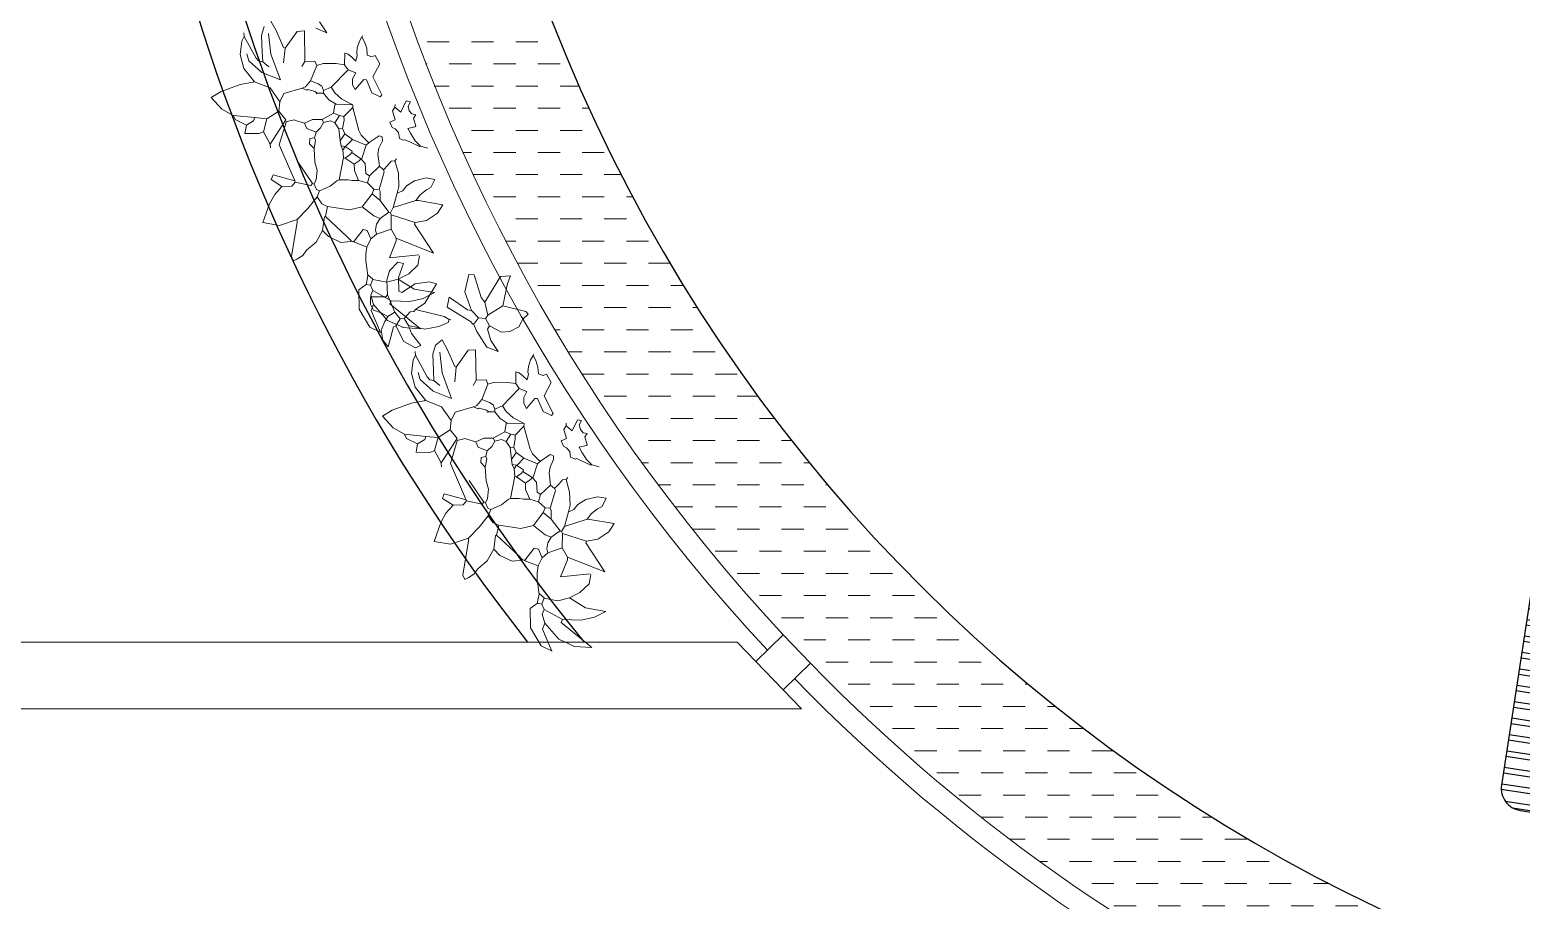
# Model space of a CAD drawing. Header units: millimetres. Extents: x 217.8 to 250.3, y 155.3 to 171.1.
# Drawn here: x 239.216 to 242.581, y 158.628 to 160.592 of the extents above; entities that cross this region are included whole.
import ezdxf

# ---------------------------------------------------------------- set-up
doc = ezdxf.new("R2010")
doc.units = ezdxf.units.MM
for name, color, linetype, lineweight in [('ACQUA', 151, 'Continuous', 20), ('MURATURA_sezioni', 5, 'Continuous', 18), ('PORTE_infissi', 252, 'Continuous', 5), ('VERDE_giardino', 74, 'Continuous', 9), ('VETRATE', 171, 'Continuous', 9)]:
    doc.layers.add(name, color=color, linetype=linetype, lineweight=lineweight)
doc.layers.add('ARREDI_attrezzature', color=175, linetype='Continuous')
doc.layers.add('PROIEZIONI', color=145, linetype='Continuous')

msp = doc.modelspace()

# ---------------------------------------------------------------- hatches: boundary and pattern name
at = {"layer": 'ACQUA'}
h = msp.add_hatch(dxfattribs=at)
h.set_pattern_fill('DASH', color=256, scale=0.4, style=0)
h.set_pattern_definition([(0, (358.711986, -43.13463), (0.05, 0.05), [0.05, -0.05])])
h.paths.add_polyline_path([(244.3418, 165.9229), (244.3418, 165.6204, -0.174446), (246.5631, 164.4613), (246.7837, 164.6645, 0.17708)])
h.paths.add_polyline_path([(243.3257, 165.9208, 2.20923), (247.8419, 161.9543), (247.5419, 161.9543, -2.193796), (243.3257, 165.6181)])
at = {"layer": 'ARREDI_attrezzature'}
h = msp.add_hatch(dxfattribs=at)
h.set_pattern_fill('ANSI32', color=256, scale=0.1, angle=143.2235, style=0)
h.set_pattern_definition([(351.2990546, (-123.014824, -326.874886), (-0.0056728924, -0.0370684272), []), (351.2990546, (-123.000576, -326.86442), (-0.0056728924, -0.0370684272), [])])
h.paths.add_polyline_path([(243.5063, 159.2742), (243.4263, 158.7515, -0.414214), (243.3693, 158.7096), (242.5785, 158.8307, -0.414214), (242.5366, 158.8876), (242.6166, 159.4103)])

# ---------------------------------------------------------------- linework, layer by layer
msp.add_lwpolyline([(242.5785, 158.8307), (243.3693, 158.7096, 0.414214), (243.4263, 158.7515), (243.7137, 160.6296, 0.414214), (243.6719, 160.6866), (242.8811, 160.8076, 0.414214), (242.8241, 160.7658), (242.5366, 158.8876, 0.414214)], format="xyb", close=True, dxfattribs=at)
at = {"layer": 'MURATURA_sezioni'}
for p, q in [((240.8116, 159.2102), (238.9131, 159.2102)), ((240.8116, 159.2102), (240.9572, 159.0602)), ((240.9572, 159.0602), (238.9131, 159.0602))]:
    msp.add_line(p, q, dxfattribs=at)
at = {"layer": 'PORTE_infissi', "color": 2}
msp.add_lwpolyline([(240.8537, 159.1668), (240.9158, 159.227), (240.9776, 159.1633), (240.9155, 159.1031)], dxfattribs=at)
at = {"layer": 'PROIEZIONI'}
for radius, end in [(4.45, 218.0722), (4.35, 219.1114), (3.7, 0)]:
    msp.add_arc((243.8419, 161.9543), radius, 42.6531, end, dxfattribs=at)
at = {"layer": 'VERDE_giardino'}
for p, q in [((239.7385, 160.5798), (239.7444, 160.5996)), ((239.7712, 160.591), (239.7594, 160.6119)), ((239.788, 160.552), (239.7712, 160.591)), ((239.886, 160.5854), (239.8608, 160.5957)), ((239.8697, 160.6103), (239.886, 160.5854)), ((239.6902, 160.5368), (239.6942, 160.5664)), ((239.6942, 160.5664), (239.6992, 160.5773)), ((239.6992, 160.5773), (239.6985, 160.5856)), ((239.6992, 160.5773), (239.7261, 160.5282)), ((239.74, 160.5429), (239.7385, 160.5798)), ((239.7544, 160.5842), (239.7598, 160.5372)), ((239.7915, 160.5506), (239.8186, 160.5883)), ((239.8353, 160.5897), (239.8186, 160.5883)), ((239.8361, 160.5208), (239.8353, 160.5897)), ((239.9593, 160.5668), (239.9543, 160.5514)), ((239.9652, 160.5764), (239.9593, 160.5668)), ((239.9652, 160.5764), (239.9666, 160.5798)), ((239.971, 160.5655), (239.9652, 160.5764)), ((239.9758, 160.5505), (239.971, 160.5655)), ((239.6986, 160.5048), (239.6902, 160.5368)), ((239.7102, 160.5223), (239.7052, 160.5384)), ((239.7261, 160.5282), (239.7317, 160.522)), ((239.7411, 160.5202), (239.74, 160.5429)), ((239.7598, 160.5372), (239.781, 160.4794)), ((239.7915, 160.5506), (239.788, 160.552)), ((239.7915, 160.5506), (239.7884, 160.5175)), ((239.926, 160.5133), (239.9263, 160.5394)), ((239.9337, 160.5372), (239.9263, 160.5394)), ((239.9421, 160.5307), (239.9337, 160.5372)), ((239.9514, 160.5213), (239.9421, 160.5307)), ((239.9545, 160.5342), (239.9514, 160.5213)), ((239.9543, 160.5514), (239.9534, 160.5393)), ((239.9534, 160.5393), (239.9545, 160.5342)), ((239.9771, 160.5353), (239.9758, 160.5505)), ((239.9876, 160.5311), (239.9771, 160.5353)), ((239.9949, 160.5343), (239.9876, 160.5311)), ((239.9949, 160.5343), (240.0057, 160.5158)), ((239.6986, 160.5048), (239.723, 160.4749)), ((239.7394, 160.4961), (239.7102, 160.5223)), ((239.7317, 160.522), (239.7411, 160.5202)), ((239.781, 160.4794), (239.7394, 160.4961)), ((239.7411, 160.5202), (239.7547, 160.5088)), ((239.8361, 160.5208), (239.8295, 160.5093)), ((239.8361, 160.5208), (239.8588, 160.5218)), ((239.8491, 160.4772), (239.863, 160.5121)), ((239.8588, 160.5218), (239.863, 160.5121)), ((239.8777, 160.5163), (239.863, 160.5121)), ((239.9067, 160.516), (239.8777, 160.5163)), ((239.8958, 160.4627), (239.9337, 160.5021)), ((239.926, 160.5133), (239.9067, 160.516)), ((239.926, 160.5133), (239.9337, 160.5021)), ((239.9337, 160.5021), (239.9511, 160.4952)), ((239.9511, 160.4952), (239.9438, 160.4816)), ((240.0057, 160.5158), (239.9897, 160.4859)), ((239.6471, 160.4533), (239.6902, 160.4692)), ((239.6902, 160.4692), (239.723, 160.4749)), ((239.723, 160.4749), (239.7206, 160.4739)), ((239.723, 160.4749), (239.7579, 160.4611)), ((239.7579, 160.4611), (239.7799, 160.4301)), ((239.8303, 160.4605), (239.7892, 160.4486)), ((239.8303, 160.4605), (239.8376, 160.4636)), ((239.8303, 160.4605), (239.8408, 160.4563)), ((239.8376, 160.4636), (239.8491, 160.4772)), ((239.8408, 160.4563), (239.8432, 160.4574)), ((239.8432, 160.4574), (239.8596, 160.4529)), ((239.8491, 160.4772), (239.8665, 160.4703)), ((239.8665, 160.4703), (239.8745, 160.4651)), ((239.8745, 160.4651), (239.8787, 160.4554)), ((239.8787, 160.4554), (239.8958, 160.4627)), ((239.904, 160.4501), (239.8958, 160.4627)), ((239.9438, 160.4816), (239.9439, 160.4684)), ((239.9439, 160.4684), (239.9501, 160.4572)), ((239.9501, 160.4572), (239.9692, 160.4799)), ((239.9692, 160.4799), (239.9751, 160.4796)), ((239.9751, 160.4796), (239.9877, 160.4503)), ((239.9897, 160.4859), (240.01, 160.4455)), ((239.6251, 160.4398), (239.6471, 160.4533)), ((239.6491, 160.413), (239.6251, 160.4398)), ((239.7799, 160.4301), (239.7775, 160.4089)), ((239.7799, 160.4301), (239.7892, 160.4486)), ((239.8596, 160.4529), (239.8641, 160.4491)), ((239.8617, 160.448), (239.8641, 160.4491)), ((239.8641, 160.4491), (239.8784, 160.4494)), ((239.8784, 160.4494), (239.8787, 160.4554)), ((239.8784, 160.4494), (239.8906, 160.4345)), ((239.8906, 160.4345), (239.9066, 160.4241)), ((239.9007, 160.4042), (239.9042, 160.423)), ((239.9197, 160.4357), (239.904, 160.4501)), ((239.9042, 160.423), (239.9066, 160.4241)), ((239.9066, 160.4241), (239.9446, 160.4231)), ((239.9446, 160.4231), (239.9197, 160.4357)), ((239.9442, 160.4172), (239.9446, 160.4231)), ((239.9877, 160.4503), (240.0062, 160.441)), ((240.0062, 160.441), (240.01, 160.4455)), ((240.0397, 160.4236), (240.0393, 160.4177)), ((240.0529, 160.4062), (240.0651, 160.4317)), ((240.0651, 160.4317), (240.0745, 160.4299)), ((240.0692, 160.4203), (240.0745, 160.4299)), ((239.6746, 160.3989), (239.6491, 160.413)), ((239.7232, 160.3942), (239.6746, 160.3989)), ((239.679, 160.3896), (239.6748, 160.3993)), ((239.7044, 160.3774), (239.679, 160.3896)), ((239.7204, 160.3872), (239.7232, 160.3942)), ((239.7232, 160.3942), (239.7503, 160.3914)), ((239.7427, 160.3622), (239.7503, 160.3914)), ((239.7503, 160.3914), (239.7775, 160.4089)), ((239.7578, 160.334), (239.7934, 160.3889)), ((239.7775, 160.4089), (239.7934, 160.3889)), ((239.7963, 160.3852), (239.812, 160.3891)), ((239.812, 160.3891), (239.8155, 160.3877)), ((239.8353, 160.3818), (239.8536, 160.3897)), ((239.8536, 160.3897), (239.875, 160.3902)), ((239.875, 160.3902), (239.9007, 160.4042)), ((239.8781, 160.3829), (239.875, 160.3902)), ((239.9007, 160.4042), (239.9147, 160.3987)), ((239.9043, 160.3826), (239.9147, 160.3987)), ((239.9147, 160.3987), (239.9241, 160.3969)), ((239.9213, 160.3698), (239.9248, 160.3886)), ((239.9241, 160.3969), (239.9442, 160.4172)), ((239.9248, 160.3886), (239.9241, 160.3969)), ((239.9442, 160.4172), (239.9579, 160.3653)), ((240.0279, 160.3839), (240.0401, 160.3891)), ((240.0341, 160.4097), (240.0393, 160.4177)), ((240.0401, 160.3891), (240.0341, 160.4097)), ((240.0393, 160.4177), (240.0529, 160.4062)), ((240.0717, 160.4096), (240.0692, 160.4203)), ((240.0779, 160.4024), (240.0717, 160.4096)), ((240.087, 160.4007), (240.0779, 160.4024)), ((240.0818, 160.3927), (240.087, 160.4007)), ((240.0867, 160.3746), (240.0818, 160.3927)), ((239.7044, 160.3774), (239.7009, 160.3586)), ((239.7009, 160.3586), (239.733, 160.358)), ((239.7044, 160.3774), (239.7204, 160.3872)), ((239.733, 160.358), (239.7427, 160.3622)), ((239.7427, 160.3622), (239.7578, 160.334)), ((239.7939, 160.3842), (239.7786, 160.3325)), ((239.7963, 160.3852), (239.7939, 160.3842)), ((239.8155, 160.3877), (239.8353, 160.3818)), ((239.8353, 160.3818), (239.8406, 160.3696)), ((239.8406, 160.3696), (239.8615, 160.3613)), ((239.8584, 160.3484), (239.8615, 160.3613)), ((239.8615, 160.3613), (239.8716, 160.3714)), ((239.8716, 160.3714), (239.8781, 160.3829)), ((239.8781, 160.3829), (239.8938, 160.3868)), ((239.8938, 160.3868), (239.9043, 160.3826)), ((239.9043, 160.3826), (239.913, 160.3691)), ((239.913, 160.3691), (239.9213, 160.3698)), ((239.9162, 160.3416), (239.913, 160.3691)), ((239.9162, 160.3416), (239.9266, 160.3576)), ((239.9266, 160.3576), (239.9213, 160.3698)), ((239.9266, 160.3576), (239.9437, 160.3447)), ((239.9579, 160.3653), (239.9636, 160.3547)), ((240.0331, 160.3717), (240.0279, 160.3839)), ((240.0403, 160.3685), (240.0331, 160.3717)), ((240.0475, 160.3602), (240.0403, 160.3685)), ((240.0495, 160.347), (240.0475, 160.3602)), ((240.0686, 160.3697), (240.0843, 160.3735)), ((240.075, 160.3587), (240.0686, 160.3697)), ((240.0853, 160.342), (240.075, 160.3587)), ((240.0843, 160.3735), (240.0867, 160.3746)), ((239.7578, 160.334), (239.7585, 160.3256)), ((239.7786, 160.3325), (239.8126, 160.2536)), ((239.8469, 160.3348), (239.8476, 160.3467)), ((239.857, 160.3247), (239.8469, 160.3348)), ((239.8476, 160.3467), (239.8584, 160.3484)), ((239.857, 160.3247), (239.8605, 160.3436)), ((239.8588, 160.2938), (239.857, 160.3247)), ((239.8605, 160.3436), (239.8584, 160.3484)), ((239.9179, 160.3308), (239.9162, 160.3416)), ((239.9179, 160.3308), (239.9273, 160.329)), ((239.9221, 160.321), (239.9179, 160.3308)), ((239.9221, 160.321), (239.9273, 160.329)), ((239.9273, 160.329), (239.9298, 160.3301)), ((239.9273, 160.329), (239.9434, 160.3186)), ((239.9298, 160.3301), (239.9437, 160.3447)), ((239.9437, 160.3447), (239.975, 160.3323)), ((239.9636, 160.3547), (239.9808, 160.3374)), ((239.965, 160.3019), (239.975, 160.3323)), ((239.975, 160.3323), (239.9813, 160.3378)), ((239.9813, 160.3378), (240.0036, 160.3532)), ((240.0033, 160.3249), (240.0011, 160.3121)), ((240.0112, 160.3421), (240.0033, 160.3249)), ((240.0036, 160.3532), (240.0105, 160.3504)), ((240.0105, 160.3504), (240.0112, 160.3421)), ((240.0565, 160.3442), (240.0495, 160.347)), ((240.0565, 160.3442), (240.06, 160.3429)), ((240.06, 160.3429), (240.0624, 160.3439)), ((240.0624, 160.3439), (240.0729, 160.3397)), ((240.0729, 160.3397), (240.0948, 160.329)), ((240.0973, 160.33), (240.0853, 160.342)), ((240.0948, 160.329), (240.0973, 160.33)), ((240.0973, 160.33), (240.1136, 160.3255)), ((239.8537, 160.2453), (239.8208, 160.2947)), ((239.8588, 160.2938), (239.8641, 160.2749)), ((239.9135, 160.2538), (239.9235, 160.3043)), ((239.9235, 160.3043), (239.9221, 160.321)), ((239.9235, 160.3043), (239.927, 160.3029)), ((239.927, 160.3029), (239.9382, 160.3106)), ((239.927, 160.3029), (239.9476, 160.2887)), ((239.9382, 160.3106), (239.942, 160.3151)), ((239.9434, 160.3186), (239.942, 160.3151)), ((239.942, 160.3151), (239.9626, 160.3009)), ((239.9476, 160.2887), (239.9587, 160.2964)), ((239.948, 160.2744), (239.9476, 160.2887)), ((239.9587, 160.2964), (239.9626, 160.3009)), ((239.9626, 160.3009), (239.965, 160.3019)), ((239.9626, 160.3009), (239.9727, 160.2908)), ((239.9727, 160.2908), (239.9738, 160.2682)), ((240.0011, 160.3121), (240.0044, 160.2843)), ((240.0235, 160.2867), (240.0312, 160.2958)), ((240.0312, 160.2958), (240.0395, 160.2965)), ((240.0395, 160.2965), (240.0433, 160.301)), ((240.0473, 160.2684), (240.0395, 160.2965)), ((240.0406, 160.2941), (240.0395, 160.2965)), ((239.7603, 160.2542), (239.7645, 160.2647)), ((239.7844, 160.2386), (239.7603, 160.2542)), ((239.7645, 160.2647), (239.8136, 160.2512)), ((239.862, 160.2541), (239.8572, 160.244)), ((239.8641, 160.2749), (239.862, 160.2541)), ((239.9087, 160.2517), (239.9135, 160.2538)), ((239.9135, 160.2538), (239.9337, 160.2538)), ((239.9337, 160.2538), (239.9431, 160.2521)), ((239.9574, 160.2525), (239.948, 160.2744)), ((239.9738, 160.2682), (239.9818, 160.263)), ((239.9773, 160.2466), (239.9818, 160.263)), ((239.9818, 160.263), (240.0044, 160.2843)), ((240.0038, 160.232), (240.0155, 160.2717)), ((240.0044, 160.2843), (240.0134, 160.2766)), ((240.0134, 160.2766), (240.0235, 160.2867)), ((240.0155, 160.2717), (240.0134, 160.2766)), ((240.0482, 160.2387), (240.0473, 160.2684)), ((240.1102, 160.258), (240.0839, 160.2516)), ((240.1298, 160.2545), (240.1102, 160.258)), ((240.1298, 160.2545), (240.1204, 160.2361)), ((239.7564, 160.1994), (239.7682, 160.2204)), ((239.7682, 160.2204), (239.7844, 160.2386)), ((239.7844, 160.2386), (239.807, 160.2397)), ((239.807, 160.2397), (239.8147, 160.2488)), ((239.8136, 160.2512), (239.8126, 160.2536)), ((239.8147, 160.2488), (239.8136, 160.2512)), ((239.8147, 160.2488), (239.8498, 160.2408)), ((239.8498, 160.2408), (239.8537, 160.2453)), ((239.8537, 160.2453), (239.8572, 160.244)), ((239.8572, 160.244), (239.8624, 160.2318)), ((239.8624, 160.2318), (239.8694, 160.229)), ((239.8638, 160.2151), (239.8694, 160.229)), ((239.8694, 160.229), (239.8937, 160.2395)), ((239.8937, 160.2395), (239.9087, 160.2517)), ((239.9431, 160.2521), (239.9574, 160.2525)), ((239.9574, 160.2525), (239.9773, 160.2466)), ((239.9659, 160.1926), (239.9878, 160.2222)), ((239.9773, 160.2466), (239.9919, 160.2327)), ((239.9878, 160.2222), (239.9919, 160.2327)), ((239.9878, 160.2222), (240.0059, 160.207)), ((239.9919, 160.2327), (240.0038, 160.232)), ((240.0059, 160.2272), (240.0038, 160.232)), ((240.0059, 160.207), (240.0059, 160.2272)), ((240.0359, 160.191), (240.0449, 160.2237)), ((240.0449, 160.2237), (240.0482, 160.2387)), ((240.0449, 160.2237), (240.0473, 160.2248)), ((240.0571, 160.229), (240.0473, 160.2248)), ((240.066, 160.2404), (240.0571, 160.229)), ((240.0839, 160.2516), (240.066, 160.2404)), ((240.0965, 160.22), (240.1104, 160.2309)), ((240.1104, 160.2309), (240.1204, 160.2361)), ((239.7413, 160.1571), (239.7564, 160.1994)), ((239.8429, 160.1889), (239.8193, 160.1642)), ((239.8638, 160.2151), (239.8429, 160.1889)), ((239.8743, 160.1998), (239.8638, 160.2151)), ((239.8875, 160.1935), (239.8743, 160.1998)), ((239.8827, 160.1712), (239.8875, 160.1935)), ((239.8875, 160.1935), (239.937, 160.1859)), ((239.937, 160.1859), (239.9659, 160.1926)), ((239.9659, 160.1926), (239.992, 160.1721)), ((240.0059, 160.207), (240.0258, 160.1809)), ((240.0293, 160.1795), (240.0359, 160.191)), ((240.0359, 160.191), (240.0867, 160.2071)), ((240.0867, 160.2071), (240.0965, 160.22)), ((240.0867, 160.2071), (240.0926, 160.2068)), ((240.0926, 160.2068), (240.1476, 160.1975)), ((240.1476, 160.1975), (240.1355, 160.1786)), ((239.7788, 160.1507), (239.7413, 160.1571)), ((239.8193, 160.1642), (239.7788, 160.1507)), ((239.8062, 160.0806), (239.819, 160.1582)), ((239.819, 160.1582), (239.8193, 160.1642)), ((239.8761, 160.1395), (239.8803, 160.1702)), ((239.8803, 160.1702), (239.8827, 160.1712)), ((239.8827, 160.1712), (239.9312, 160.1257)), ((239.992, 160.1721), (240.006, 160.1666)), ((239.9983, 160.1537), (239.9956, 160.1406)), ((240.006, 160.1666), (239.9983, 160.1537)), ((240.006, 160.1666), (240.0258, 160.1809)), ((240.0258, 160.1809), (240.0293, 160.1795)), ((240.0314, 160.1746), (240.0293, 160.1795)), ((240.0307, 160.1426), (240.0314, 160.1746)), ((240.0314, 160.1746), (240.085, 160.1573)), ((240.0836, 160.1538), (240.085, 160.1573)), ((240.1267, 160.0882), (240.0836, 160.1538)), ((240.1107, 160.162), (240.085, 160.1573)), ((240.1355, 160.1786), (240.1107, 160.162)), ((239.8616, 160.113), (239.8761, 160.1395)), ((239.8896, 160.1255), (239.8761, 160.1395)), ((239.9175, 160.1123), (239.8896, 160.1255)), ((239.9312, 160.1257), (239.9413, 160.1156)), ((239.9472, 160.1153), (239.9677, 160.1414)), ((239.9677, 160.1414), (239.9771, 160.1397)), ((239.9761, 160.1017), (239.9855, 160.1202)), ((239.9771, 160.1397), (239.9855, 160.1202)), ((239.9855, 160.1202), (239.998, 160.1314)), ((239.9956, 160.1406), (239.998, 160.1314)), ((239.998, 160.1314), (240.0307, 160.1426)), ((240.0307, 160.1426), (240.0426, 160.1217)), ((240.0423, 160.1158), (240.0426, 160.1217)), ((240.0426, 160.1217), (240.1267, 160.0882)), ((239.8403, 160.0952), (239.8314, 160.0832)), ((239.8403, 160.0952), (239.8616, 160.113)), ((239.9472, 160.1153), (239.9175, 160.1123)), ((239.9448, 160.1142), (239.9472, 160.1153)), ((239.9448, 160.1142), (239.9761, 160.1017)), ((239.9741, 160.0864), (239.9738, 160.0706)), ((239.9761, 160.1017), (239.9741, 160.0864)), ((240.027, 160.0775), (240.0423, 160.1158)), ((239.8104, 160.0708), (239.8062, 160.0806)), ((239.8183, 160.0749), (239.8104, 160.0708)), ((239.8314, 160.0832), (239.8183, 160.0749)), ((239.9738, 160.0706), (239.9786, 160.0376)), ((240.0938, 160.0841), (240.027, 160.0775)), ((240.0459, 160.0678), (240.0271, 160.0482)), ((240.0588, 160.0646), (240.0459, 160.0678)), ((240.0475, 160.0331), (240.0588, 160.0646)), ((240.0706, 160.0417), (240.091, 160.0611)), ((240.091, 160.0611), (240.0953, 160.082)), ((239.9786, 160.0376), (239.9743, 160.0167)), ((239.9783, 160.0394), (239.9898, 160.0297)), ((239.9898, 160.0297), (239.9843, 160.0157)), ((240.021, 160.023), (239.9895, 160.029)), ((240.0271, 160.0482), (240.021, 160.027)), ((240.047, 160.0295), (240.021, 160.023)), ((240.021, 160.027), (240.0227, 159.9942)), ((240.047, 160.0295), (240.0706, 160.0417)), ((240.0833, 160.007), (240.047, 160.0295)), ((240.0481, 160.0023), (240.0475, 160.0331)), ((240.0855, 160.019), (240.0551, 159.9995)), ((240.1171, 160.0233), (240.0855, 160.019)), ((240.1071, 159.9753), (240.1334, 160.0188)), ((240.1334, 160.0188), (240.1171, 160.0233)), ((240.1971, 160.0013), (240.2065, 160.04)), ((240.2065, 160.04), (240.2183, 160.0393)), ((240.2183, 160.0393), (240.2344, 159.9885)), ((240.2421, 159.9773), (240.2775, 160.0359)), ((240.2775, 160.0359), (240.3002, 160.037)), ((240.2832, 159.969), (240.2932, 160.0196)), ((240.2932, 160.0196), (240.3002, 160.037)), ((239.9583, 160.0055), (239.9749, 160.0175)), ((239.9583, 160.0055), (239.9587, 159.9618)), ((239.9749, 160.0175), (239.9843, 160.0157)), ((239.9895, 160.0036), (239.9843, 160.0157)), ((239.9844, 159.9893), (240.0189, 159.9897)), ((239.9844, 159.9893), (239.9846, 159.9729)), ((239.9854, 159.9931), (239.9895, 160.0036)), ((239.9913, 159.9726), (239.9854, 159.9931)), ((239.9895, 160.0036), (240.031, 159.981)), ((240.0189, 159.9897), (240.0227, 159.9942)), ((240.0395, 159.9553), (240.0227, 159.9942)), ((240.0481, 160.0023), (240.0551, 159.9995)), ((240.0731, 159.9793), (240.1034, 159.986)), ((240.1288, 159.9991), (240.0833, 160.007)), ((240.1034, 159.986), (240.1288, 159.9991)), ((240.1572, 159.9667), (240.162, 159.989)), ((240.162, 159.989), (240.2031, 159.9606)), ((240.2125, 159.9588), (240.1971, 160.0013)), ((240.2344, 159.9885), (240.2421, 159.9773)), ((239.9587, 159.9618), (239.9827, 159.9214)), ((239.9846, 159.9729), (239.9915, 159.9599)), ((239.9858, 159.9586), (239.9913, 159.9726)), ((240.007, 159.9095), (239.9858, 159.9586)), ((240.0228, 159.9365), (239.9913, 159.9726)), ((239.9915, 159.9599), (240.0085, 159.9535)), ((240.0085, 159.9535), (240.0235, 159.9455)), ((240.0235, 159.9455), (240.0395, 159.9553)), ((240.031, 159.981), (240.0282, 159.974)), ((240.0282, 159.974), (240.0971, 159.9178)), ((240.031, 159.981), (240.0731, 159.9793)), ((240.0395, 159.9553), (240.0517, 159.9403)), ((240.0601, 159.941), (240.074, 159.9557)), ((240.074, 159.9557), (240.0823, 159.9564)), ((240.0823, 159.9564), (240.0862, 159.9609)), ((240.0862, 159.9609), (240.1071, 159.9753)), ((240.0862, 159.9609), (240.1506, 159.9454)), ((240.1572, 159.9667), (240.2122, 159.9327)), ((240.2031, 159.9606), (240.2125, 159.9588)), ((240.2125, 159.9588), (240.2282, 159.9425)), ((240.2488, 159.9484), (240.2421, 159.9773)), ((240.2488, 159.9484), (240.2832, 159.969)), ((240.2832, 159.969), (240.3348, 159.9566)), ((240.3348, 159.9566), (240.3403, 159.9503)), ((239.9827, 159.9214), (240.008, 159.909)), ((240.0169, 159.934), (240.0084, 159.9142)), ((240.0235, 159.9455), (240.0169, 159.934)), ((240.0586, 159.9202), (240.0228, 159.9365)), ((240.0243, 159.8765), (240.0364, 159.9222)), ((240.0364, 159.9222), (240.0413, 159.9243)), ((240.0413, 159.9243), (240.0517, 159.9403)), ((240.0413, 159.9243), (240.0595, 159.8888)), ((240.0517, 159.9403), (240.0601, 159.941)), ((240.0572, 159.9201), (240.0971, 159.9178)), ((240.0601, 159.941), (240.0699, 159.925)), ((240.0699, 159.925), (240.1072, 159.917)), ((240.0699, 159.925), (240.077, 159.9066)), ((240.1072, 159.917), (240.1383, 159.9224)), ((240.1383, 159.9224), (240.1593, 159.9318)), ((240.1506, 159.9454), (240.1621, 159.9388)), ((240.1593, 159.9318), (240.1621, 159.9388)), ((240.1621, 159.9388), (240.1656, 159.9374)), ((240.2133, 159.9303), (240.2122, 159.9327)), ((240.2133, 159.9303), (240.2168, 159.9289)), ((240.2143, 159.9278), (240.2133, 159.9303)), ((240.2143, 159.9278), (240.2168, 159.9289)), ((240.2168, 159.9289), (240.2192, 159.9299)), ((240.2168, 159.9289), (240.2241, 159.9118)), ((240.2192, 159.9299), (240.2282, 159.9425)), ((240.2282, 159.9425), (240.2436, 159.9404)), ((240.2436, 159.9404), (240.2488, 159.9484)), ((240.2436, 159.9404), (240.2533, 159.9244)), ((240.2481, 159.9164), (240.2533, 159.9244)), ((240.2533, 159.9244), (240.2798, 159.9098)), ((240.2986, 159.9118), (240.3192, 159.922)), ((240.3192, 159.922), (240.3278, 159.9392)), ((240.3278, 159.9392), (240.3403, 159.9503)), ((240.0084, 159.9142), (240.0124, 159.892)), ((240.0124, 159.892), (240.0243, 159.8765)), ((240.0595, 159.8888), (240.086, 159.8742)), ((240.077, 159.9066), (240.0981, 159.8795)), ((240.1458, 159.8925), (240.1308, 159.8803)), ((240.1577, 159.8717), (240.1458, 159.8925)), ((240.2472, 159.8764), (240.2241, 159.9118)), ((240.2562, 159.891), (240.2481, 159.9164)), ((240.2562, 159.891), (240.2725, 159.866)), ((240.2798, 159.9098), (240.2986, 159.9118)), ((240.0806, 159.8471), (240.0856, 159.858)), ((240.0856, 159.858), (240.0849, 159.8663)), ((240.0856, 159.858), (240.1125, 159.8089)), ((240.086, 159.8742), (240.0981, 159.8795)), ((240.125, 159.8605), (240.1308, 159.8803)), ((240.1264, 159.8236), (240.125, 159.8605)), ((240.1408, 159.8649), (240.1463, 159.8179)), ((240.1744, 159.8327), (240.1577, 159.8717)), ((240.1779, 159.8313), (240.205, 159.869)), ((240.2217, 159.8704), (240.205, 159.869)), ((240.2226, 159.8014), (240.2217, 159.8704)), ((240.2725, 159.866), (240.2472, 159.8764)), ((240.3517, 159.857), (240.3458, 159.8475)), ((240.3517, 159.857), (240.353, 159.8605)), ((240.3574, 159.8462), (240.3517, 159.857)), ((240.0767, 159.8175), (240.0806, 159.8471)), ((240.085, 159.7855), (240.0767, 159.8175)), ((240.0967, 159.803), (240.0916, 159.819)), ((240.1275, 159.8009), (240.1264, 159.8236)), ((240.1463, 159.8179), (240.1675, 159.7601)), ((240.1779, 159.8313), (240.1744, 159.8327)), ((240.1779, 159.8313), (240.1749, 159.7982)), ((240.3124, 159.7939), (240.3127, 159.8201)), ((240.3202, 159.8179), (240.3127, 159.8201)), ((240.3285, 159.8114), (240.3202, 159.8179)), ((240.3407, 159.8321), (240.3398, 159.82)), ((240.3398, 159.82), (240.3409, 159.8149)), ((240.3458, 159.8475), (240.3407, 159.8321)), ((240.3622, 159.8312), (240.3574, 159.8462)), ((240.3636, 159.816), (240.3622, 159.8312)), ((240.085, 159.7855), (240.1095, 159.7556)), ((240.1258, 159.7768), (240.0967, 159.803)), ((240.1125, 159.8089), (240.1181, 159.8027)), ((240.1181, 159.8027), (240.1275, 159.8009)), ((240.1275, 159.8009), (240.1411, 159.7895)), ((240.2226, 159.8014), (240.216, 159.7899)), ((240.2226, 159.8014), (240.2452, 159.8025)), ((240.2355, 159.7579), (240.2494, 159.7928)), ((240.2452, 159.8025), (240.2494, 159.7928)), ((240.2642, 159.797), (240.2494, 159.7928)), ((240.2932, 159.7967), (240.2642, 159.797)), ((240.2822, 159.7434), (240.3201, 159.7828)), ((240.3124, 159.7939), (240.2932, 159.7967)), ((240.3124, 159.7939), (240.3201, 159.7828)), ((240.3201, 159.7828), (240.3375, 159.7759)), ((240.3378, 159.802), (240.3285, 159.8114)), ((240.3409, 159.8149), (240.3378, 159.802)), ((240.374, 159.8118), (240.3636, 159.816)), ((240.3813, 159.815), (240.374, 159.8118)), ((240.3921, 159.7965), (240.3762, 159.7665)), ((240.3813, 159.815), (240.3921, 159.7965)), ((240.0335, 159.734), (240.0766, 159.7499)), ((240.0766, 159.7499), (240.1095, 159.7556)), ((240.1095, 159.7556), (240.107, 159.7546)), ((240.1095, 159.7556), (240.1443, 159.7418)), ((240.1675, 159.7601), (240.1258, 159.7768)), ((240.224, 159.7443), (240.2355, 159.7579)), ((240.2355, 159.7579), (240.2529, 159.751)), ((240.2529, 159.751), (240.261, 159.7458)), ((240.3375, 159.7759), (240.3302, 159.7623)), ((240.3302, 159.7623), (240.3303, 159.7491)), ((240.3303, 159.7491), (240.3365, 159.7379)), ((240.3365, 159.7379), (240.3556, 159.7606)), ((240.3556, 159.7606), (240.3616, 159.7602)), ((240.3616, 159.7602), (240.3742, 159.731)), ((240.3762, 159.7665), (240.3964, 159.7262)), ((240.0115, 159.7205), (240.0335, 159.734)), ((240.0355, 159.6937), (240.0115, 159.7205)), ((240.1443, 159.7418), (240.1663, 159.7108)), ((240.1663, 159.7108), (240.1757, 159.7293)), ((240.2167, 159.7412), (240.1757, 159.7293)), ((240.2167, 159.7412), (240.224, 159.7443)), ((240.2167, 159.7412), (240.2272, 159.737)), ((240.2272, 159.737), (240.2296, 159.7381)), ((240.2296, 159.7381), (240.246, 159.7336)), ((240.246, 159.7336), (240.2505, 159.7298)), ((240.2481, 159.7287), (240.2505, 159.7298)), ((240.2505, 159.7298), (240.2648, 159.7301)), ((240.261, 159.7458), (240.2652, 159.7361)), ((240.2648, 159.7301), (240.2652, 159.7361)), ((240.2648, 159.7301), (240.277, 159.7152)), ((240.2652, 159.7361), (240.2822, 159.7434)), ((240.2904, 159.7308), (240.2822, 159.7434)), ((240.3061, 159.7164), (240.2904, 159.7308)), ((240.331, 159.7038), (240.3061, 159.7164)), ((240.3742, 159.731), (240.3926, 159.7217)), ((240.3926, 159.7217), (240.3964, 159.7262)), ((240.0611, 159.6796), (240.0355, 159.6937)), ((240.1368, 159.6721), (240.1639, 159.6896)), ((240.1663, 159.7108), (240.1639, 159.6896)), ((240.1639, 159.6896), (240.1798, 159.6696)), ((240.2614, 159.6709), (240.2872, 159.6849)), ((240.277, 159.7152), (240.2931, 159.7048)), ((240.2872, 159.6849), (240.2906, 159.7037)), ((240.2872, 159.6849), (240.3011, 159.6794)), ((240.2906, 159.7037), (240.2931, 159.7048)), ((240.2931, 159.7048), (240.331, 159.7038)), ((240.3105, 159.6776), (240.3307, 159.6979)), ((240.3307, 159.6979), (240.331, 159.7038)), ((240.3307, 159.6979), (240.3444, 159.646)), ((240.4205, 159.6904), (240.4257, 159.6984)), ((240.4265, 159.6698), (240.4205, 159.6904)), ((240.4261, 159.7043), (240.4257, 159.6984)), ((240.4257, 159.6984), (240.4393, 159.6869)), ((240.4393, 159.6869), (240.4515, 159.7124)), ((240.4515, 159.7124), (240.4609, 159.7106)), ((240.4556, 159.701), (240.4609, 159.7106)), ((240.4582, 159.6903), (240.4556, 159.701)), ((240.4644, 159.6831), (240.4582, 159.6903)), ((240.4735, 159.6814), (240.4644, 159.6831)), ((240.1096, 159.6748), (240.0611, 159.6796)), ((240.0654, 159.6702), (240.0612, 159.68)), ((240.0908, 159.6581), (240.0654, 159.6702)), ((240.0908, 159.6581), (240.0874, 159.6393)), ((240.0908, 159.6581), (240.1068, 159.6679)), ((240.1068, 159.6679), (240.1096, 159.6748)), ((240.1096, 159.6748), (240.1368, 159.6721)), ((240.1292, 159.6428), (240.1368, 159.6721)), ((240.1442, 159.6147), (240.1798, 159.6696)), ((240.1803, 159.6649), (240.165, 159.6132)), ((240.1828, 159.6659), (240.1803, 159.6649)), ((240.1828, 159.6659), (240.1984, 159.6698)), ((240.1984, 159.6698), (240.2019, 159.6684)), ((240.2019, 159.6684), (240.2218, 159.6625)), ((240.2218, 159.6625), (240.24, 159.6704)), ((240.2218, 159.6625), (240.227, 159.6503)), ((240.227, 159.6503), (240.2479, 159.642)), ((240.24, 159.6704), (240.2614, 159.6709)), ((240.2479, 159.642), (240.258, 159.6521)), ((240.258, 159.6521), (240.2646, 159.6636)), ((240.2646, 159.6636), (240.2614, 159.6709)), ((240.2646, 159.6636), (240.2802, 159.6675)), ((240.2802, 159.6675), (240.2907, 159.6633)), ((240.2907, 159.6633), (240.3011, 159.6794)), ((240.2907, 159.6633), (240.2994, 159.6498)), ((240.2994, 159.6498), (240.3078, 159.6505)), ((240.3026, 159.6223), (240.2994, 159.6498)), ((240.3011, 159.6794), (240.3105, 159.6776)), ((240.3078, 159.6505), (240.3112, 159.6693)), ((240.313, 159.6383), (240.3078, 159.6505)), ((240.3112, 159.6693), (240.3105, 159.6776)), ((240.4143, 159.6646), (240.4265, 159.6698)), ((240.4196, 159.6524), (240.4143, 159.6646)), ((240.4268, 159.6492), (240.4196, 159.6524)), ((240.4339, 159.6409), (240.4268, 159.6492)), ((240.4551, 159.6504), (240.4707, 159.6542)), ((240.4615, 159.6394), (240.4551, 159.6504)), ((240.4683, 159.6734), (240.4735, 159.6814)), ((240.4732, 159.6553), (240.4683, 159.6734)), ((240.4707, 159.6542), (240.4732, 159.6553)), ((240.0874, 159.6393), (240.1194, 159.6386)), ((240.1194, 159.6386), (240.1292, 159.6428)), ((240.1292, 159.6428), (240.1442, 159.6147)), ((240.1442, 159.6147), (240.1449, 159.6063)), ((240.2333, 159.6155), (240.234, 159.6274)), ((240.2434, 159.6054), (240.2333, 159.6155)), ((240.234, 159.6274), (240.2448, 159.6291)), ((240.2434, 159.6054), (240.2469, 159.6242)), ((240.2448, 159.6291), (240.2479, 159.642)), ((240.2469, 159.6242), (240.2448, 159.6291)), ((240.3026, 159.6223), (240.313, 159.6383)), ((240.3044, 159.6115), (240.3026, 159.6223)), ((240.313, 159.6383), (240.3301, 159.6254)), ((240.3162, 159.6108), (240.3301, 159.6254)), ((240.3301, 159.6254), (240.3615, 159.613)), ((240.3444, 159.646), (240.35, 159.6354)), ((240.35, 159.6354), (240.3673, 159.6181)), ((240.3615, 159.613), (240.3677, 159.6185)), ((240.3677, 159.6185), (240.39, 159.6339)), ((240.3977, 159.6228), (240.3897, 159.6056)), ((240.39, 159.6339), (240.397, 159.6311)), ((240.397, 159.6311), (240.3977, 159.6228)), ((240.436, 159.6277), (240.4339, 159.6409)), ((240.4429, 159.6249), (240.436, 159.6277)), ((240.4429, 159.6249), (240.4464, 159.6235)), ((240.4464, 159.6235), (240.4489, 159.6246)), ((240.4489, 159.6246), (240.4593, 159.6204)), ((240.4593, 159.6204), (240.4813, 159.6097)), ((240.4718, 159.6227), (240.4615, 159.6394)), ((240.4837, 159.6107), (240.4718, 159.6227)), ((240.165, 159.6132), (240.199, 159.5343)), ((240.2452, 159.5744), (240.2434, 159.6054)), ((240.3, 159.5345), (240.31, 159.585)), ((240.3044, 159.6115), (240.3138, 159.6097)), ((240.3086, 159.6017), (240.3044, 159.6115)), ((240.3086, 159.6017), (240.3138, 159.6097)), ((240.31, 159.585), (240.3086, 159.6017)), ((240.31, 159.585), (240.3135, 159.5836)), ((240.3135, 159.5836), (240.3246, 159.5913)), ((240.3135, 159.5836), (240.334, 159.5694)), ((240.3138, 159.6097), (240.3162, 159.6108)), ((240.3138, 159.6097), (240.3298, 159.5993)), ((240.3246, 159.5913), (240.3284, 159.5958)), ((240.3298, 159.5993), (240.3284, 159.5958)), ((240.3284, 159.5958), (240.349, 159.5816)), ((240.3452, 159.5771), (240.349, 159.5816)), ((240.349, 159.5816), (240.3514, 159.5826)), ((240.349, 159.5816), (240.3591, 159.5715)), ((240.3514, 159.5826), (240.3615, 159.613)), ((240.3897, 159.6056), (240.3875, 159.5928)), ((240.3875, 159.5928), (240.3908, 159.5649)), ((240.426, 159.5772), (240.4298, 159.5817)), ((240.4813, 159.6097), (240.4837, 159.6107)), ((240.4837, 159.6107), (240.5001, 159.6062)), ((240.2401, 159.526), (240.2073, 159.5754)), ((240.2452, 159.5744), (240.2506, 159.5556)), ((240.2506, 159.5556), (240.2484, 159.5348)), ((240.334, 159.5694), (240.3452, 159.5771)), ((240.3344, 159.5551), (240.334, 159.5694)), ((240.3439, 159.5332), (240.3344, 159.5551)), ((240.3591, 159.5715), (240.3602, 159.5489)), ((240.3602, 159.5489), (240.3682, 159.5437)), ((240.3682, 159.5437), (240.3908, 159.5649)), ((240.3902, 159.5127), (240.402, 159.5524)), ((240.3908, 159.5649), (240.3999, 159.5573)), ((240.3999, 159.5573), (240.41, 159.5674)), ((240.402, 159.5524), (240.3999, 159.5573)), ((240.41, 159.5674), (240.4176, 159.5765)), ((240.4176, 159.5765), (240.426, 159.5772)), ((240.4337, 159.5491), (240.426, 159.5772)), ((240.427, 159.5748), (240.426, 159.5772)), ((240.4346, 159.5194), (240.4337, 159.5491)), ((240.1468, 159.5349), (240.1509, 159.5454)), ((240.1708, 159.5193), (240.1468, 159.5349)), ((240.1509, 159.5454), (240.2, 159.5319)), ((240.1546, 159.5011), (240.1708, 159.5193)), ((240.1708, 159.5193), (240.1934, 159.5204)), ((240.1934, 159.5204), (240.2011, 159.5295)), ((240.2, 159.5319), (240.199, 159.5343)), ((240.2011, 159.5295), (240.2, 159.5319)), ((240.2011, 159.5295), (240.2363, 159.5215)), ((240.2363, 159.5215), (240.2401, 159.526)), ((240.2401, 159.526), (240.2436, 159.5247)), ((240.2484, 159.5348), (240.2436, 159.5247)), ((240.2436, 159.5247), (240.2488, 159.5125)), ((240.2558, 159.5097), (240.2802, 159.5202)), ((240.2802, 159.5202), (240.2951, 159.5324)), ((240.2951, 159.5324), (240.3, 159.5345)), ((240.3, 159.5345), (240.3202, 159.5345)), ((240.3202, 159.5345), (240.3296, 159.5328)), ((240.3296, 159.5328), (240.3439, 159.5332)), ((240.3439, 159.5332), (240.3637, 159.5273)), ((240.3637, 159.5273), (240.3682, 159.5437)), ((240.3637, 159.5273), (240.3784, 159.5134)), ((240.3742, 159.5029), (240.3784, 159.5134)), ((240.3784, 159.5134), (240.3902, 159.5127)), ((240.4313, 159.5044), (240.4346, 159.5194)), ((240.4525, 159.5211), (240.4435, 159.5097)), ((240.4704, 159.5323), (240.4525, 159.5211)), ((240.4966, 159.5386), (240.4704, 159.5323)), ((240.5162, 159.5352), (240.4966, 159.5386)), ((240.4969, 159.5116), (240.5069, 159.5167)), ((240.5162, 159.5352), (240.5069, 159.5167)), ((240.1277, 159.4378), (240.1428, 159.4801)), ((240.1428, 159.4801), (240.1546, 159.5011)), ((240.2502, 159.4958), (240.2293, 159.4696)), ((240.2488, 159.5125), (240.2558, 159.5097)), ((240.2502, 159.4958), (240.2558, 159.5097)), ((240.2607, 159.4805), (240.2502, 159.4958)), ((240.274, 159.4742), (240.2607, 159.4805)), ((240.3523, 159.4733), (240.3742, 159.5029)), ((240.3742, 159.5029), (240.3923, 159.4876)), ((240.3923, 159.5078), (240.3902, 159.5127)), ((240.3923, 159.4876), (240.3923, 159.5078)), ((240.3923, 159.4876), (240.4122, 159.4616)), ((240.4223, 159.4717), (240.4313, 159.5044)), ((240.4223, 159.4717), (240.4731, 159.4878)), ((240.4313, 159.5044), (240.4337, 159.5055)), ((240.4435, 159.5097), (240.4337, 159.5055)), ((240.4731, 159.4878), (240.4829, 159.5007)), ((240.4731, 159.4878), (240.479, 159.4874)), ((240.479, 159.4874), (240.534, 159.4781)), ((240.4829, 159.5007), (240.4969, 159.5116)), ((240.2293, 159.4696), (240.2058, 159.4448)), ((240.2626, 159.4202), (240.2667, 159.4509)), ((240.2667, 159.4509), (240.2691, 159.4519)), ((240.2691, 159.4519), (240.274, 159.4742)), ((240.2691, 159.4519), (240.3176, 159.4064)), ((240.274, 159.4742), (240.3234, 159.4666)), ((240.3234, 159.4666), (240.3523, 159.4733)), ((240.3523, 159.4733), (240.3785, 159.4528)), ((240.3785, 159.4528), (240.3924, 159.4473)), ((240.3924, 159.4473), (240.3847, 159.4344)), ((240.3924, 159.4473), (240.4122, 159.4616)), ((240.4122, 159.4616), (240.4157, 159.4602)), ((240.4157, 159.4602), (240.4223, 159.4717)), ((240.4178, 159.4553), (240.4157, 159.4602)), ((240.4172, 159.4233), (240.4178, 159.4553)), ((240.4178, 159.4553), (240.4715, 159.438)), ((240.522, 159.4593), (240.4971, 159.4427)), ((240.534, 159.4781), (240.522, 159.4593)), ((240.1652, 159.4314), (240.1277, 159.4378)), ((240.2058, 159.4448), (240.1652, 159.4314)), ((240.1927, 159.3613), (240.2054, 159.4389)), ((240.2054, 159.4389), (240.2058, 159.4448)), ((240.248, 159.3937), (240.2626, 159.4202)), ((240.276, 159.4062), (240.2626, 159.4202)), ((240.3336, 159.396), (240.3541, 159.4221)), ((240.3541, 159.4221), (240.3635, 159.4204)), ((240.3635, 159.4204), (240.3719, 159.4009)), ((240.3847, 159.4344), (240.382, 159.4213)), ((240.382, 159.4213), (240.3845, 159.4121)), ((240.3845, 159.4121), (240.4172, 159.4233)), ((240.4172, 159.4233), (240.429, 159.4024)), ((240.4701, 159.4345), (240.4715, 159.438)), ((240.5132, 159.3689), (240.4701, 159.4345)), ((240.4971, 159.4427), (240.4715, 159.438)), ((240.2268, 159.3759), (240.248, 159.3937)), ((240.3039, 159.393), (240.276, 159.4062)), ((240.3336, 159.396), (240.3039, 159.393)), ((240.3176, 159.4064), (240.3277, 159.3963)), ((240.3312, 159.3949), (240.3336, 159.396)), ((240.3312, 159.3949), (240.3626, 159.3824)), ((240.3626, 159.3824), (240.3605, 159.3671)), ((240.3626, 159.3824), (240.3719, 159.4009)), ((240.3719, 159.4009), (240.3845, 159.4121)), ((240.4135, 159.3581), (240.4287, 159.3965)), ((240.4287, 159.3965), (240.429, 159.4024)), ((240.429, 159.4024), (240.5132, 159.3689)), ((240.1969, 159.3515), (240.1927, 159.3613)), ((240.2048, 159.3556), (240.1969, 159.3515)), ((240.2179, 159.3639), (240.2048, 159.3556)), ((240.2268, 159.3759), (240.2179, 159.3639)), ((240.3605, 159.3671), (240.3603, 159.3513)), ((240.3603, 159.3513), (240.365, 159.3183)), ((240.4802, 159.3647), (240.4135, 159.3581)), ((240.4775, 159.3418), (240.4818, 159.3627)), ((240.365, 159.3183), (240.3607, 159.2973)), ((240.3647, 159.3201), (240.3763, 159.3104)), ((240.4335, 159.3101), (240.457, 159.3224)), ((240.457, 159.3224), (240.4775, 159.3418)), ((240.3447, 159.2861), (240.3613, 159.2982)), ((240.3447, 159.2861), (240.3451, 159.2425)), ((240.3613, 159.2982), (240.3707, 159.2964)), ((240.3763, 159.3104), (240.3707, 159.2964)), ((240.376, 159.2843), (240.3707, 159.2964)), ((240.3718, 159.2738), (240.376, 159.2843)), ((240.4074, 159.3037), (240.3759, 159.3097)), ((240.376, 159.2843), (240.4175, 159.2617)), ((240.4335, 159.3101), (240.4074, 159.3037)), ((240.4697, 159.2877), (240.4335, 159.3101)), ((240.5152, 159.2798), (240.4697, 159.2877)), ((240.4898, 159.2667), (240.5152, 159.2798)), ((240.3778, 159.2533), (240.3718, 159.2738)), ((240.3722, 159.2393), (240.3778, 159.2533)), ((240.4092, 159.2172), (240.3778, 159.2533)), ((240.4175, 159.2617), (240.4147, 159.2547)), ((240.4147, 159.2547), (240.4835, 159.1985)), ((240.4175, 159.2617), (240.4595, 159.26)), ((240.4595, 159.26), (240.4898, 159.2667)), ((240.3451, 159.2425), (240.3692, 159.2021)), ((240.3934, 159.1901), (240.3722, 159.2393)), ((240.445, 159.2009), (240.4092, 159.2172)), ((240.3692, 159.2021), (240.3945, 159.1897)), ((240.4437, 159.2008), (240.4835, 159.1985))]:
    msp.add_line(p, q, dxfattribs=at)
for centre, start, end in [((239.7786, 160.3325), 163.142, 202.945), ((239.9583, 160.0055), 126.1023, 180.8313), ((240.165, 159.6132), 163.142, 202.945), ((240.3447, 159.2861), 126.1023, 180.8313)]:
    msp.add_arc(centre, 0.000000331, start, end, dxfattribs=at)
at = {"layer": 'VETRATE'}
for radius, start, end in [(4.05, 42.6531, 223.0004), (4, 42.6531, 222.9863), (4, 224.2571, 268.5063), (4.05, 224.2555, 268.5248)]:
    msp.add_arc((243.8419, 161.9543), radius, start, end, dxfattribs=at)

doc.saveas('drawing.dxf')
